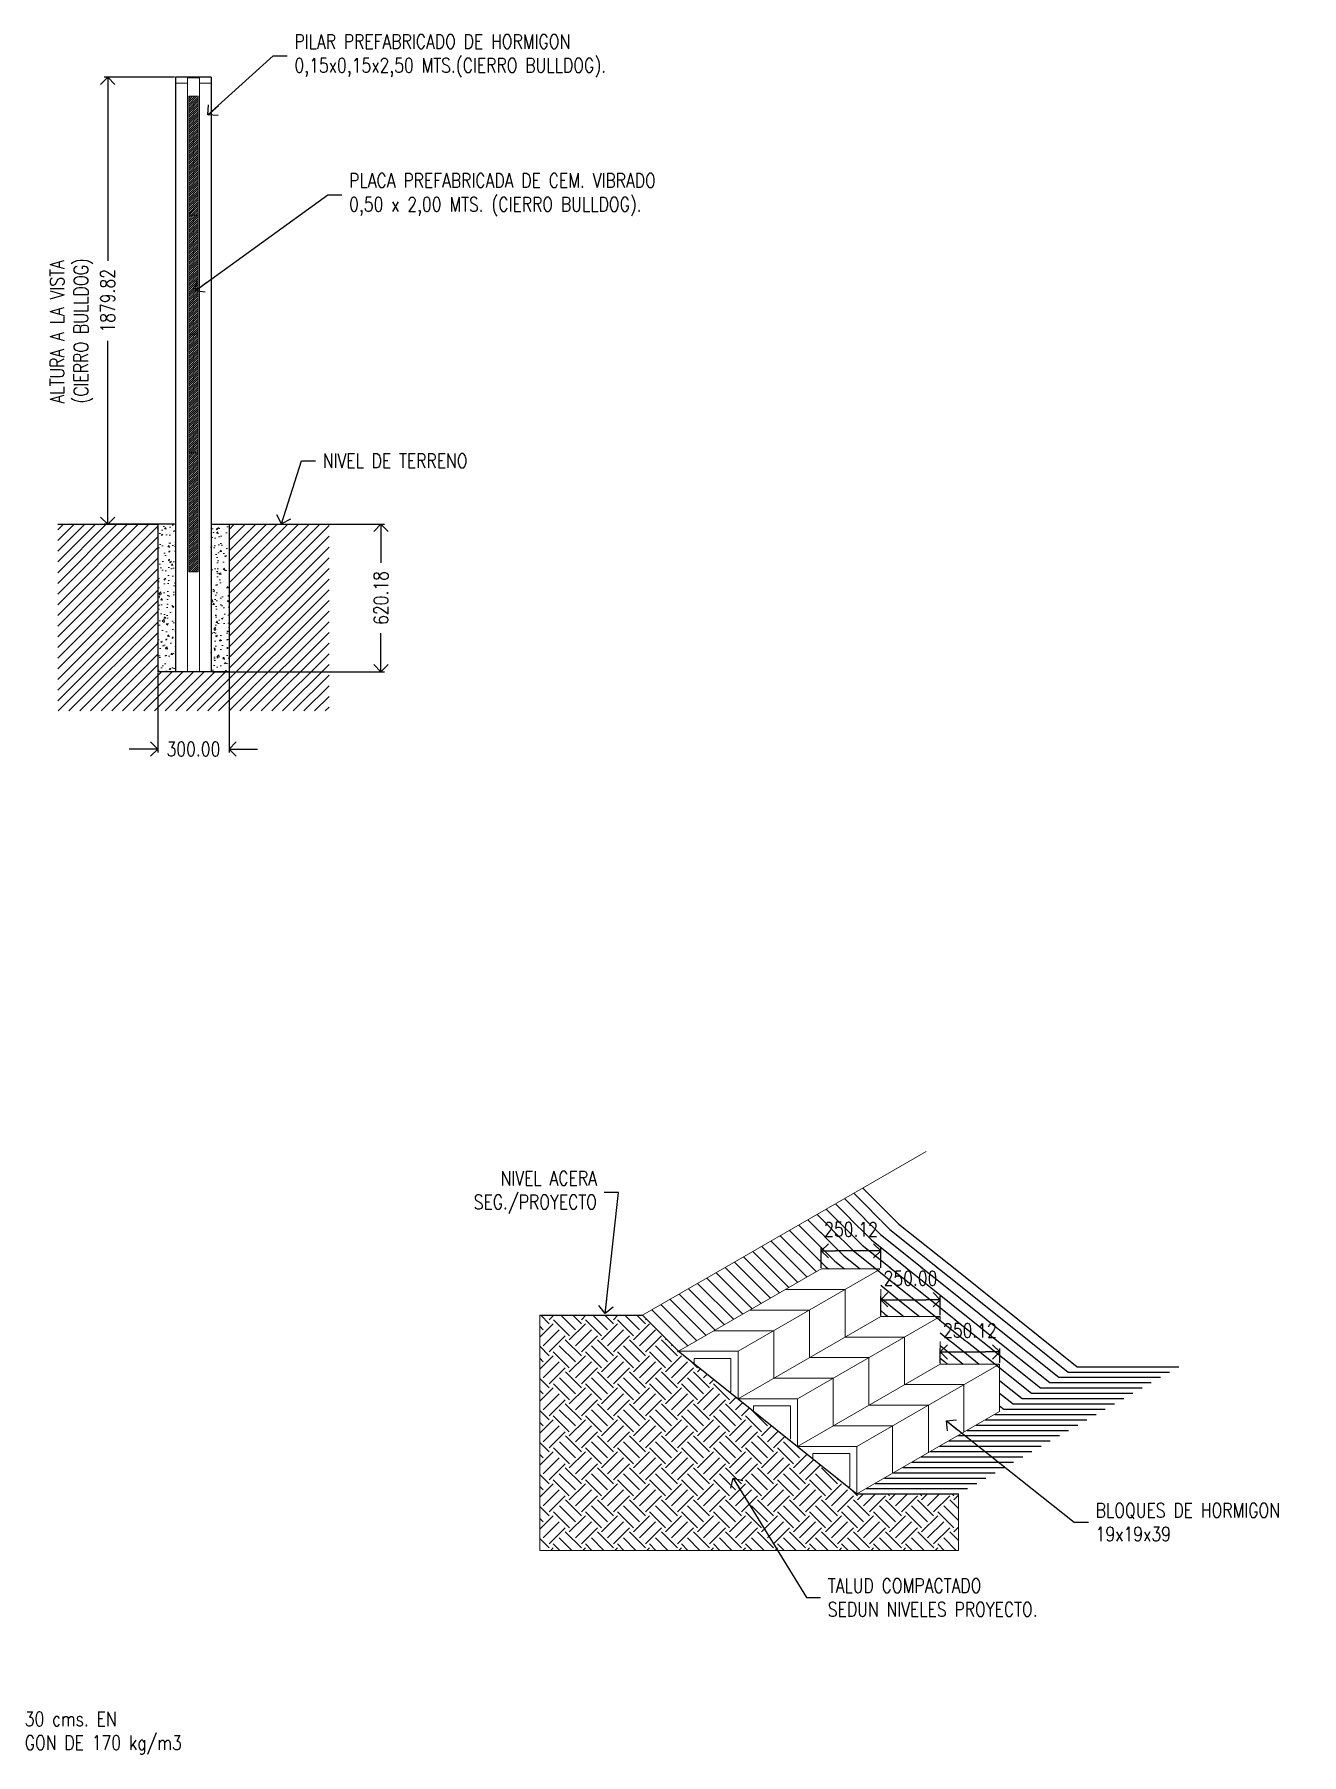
# Model space of a CAD drawing. Header units: metres. Extents: x -40 to 265, y 63 to 163.
# Drawn here: x 231.95 to 237.28, y 137.59 to 144.82 of the extents above; entities that cross this region are included whole.
import ezdxf

# ---------------------------------------------------------------- set-up
doc = ezdxf.new("R2010")
doc.units = ezdxf.units.M
doc.header["$LTSCALE"] = 5
doc.header["$MEASUREMENT"] = 0
doc.layers.get('0').update_dxf_attribs({"color": 30})
doc.layers.get('DEFPOINTS').update_dxf_attribs({"color": 210})
for name, color, linetype, lineweight in [('A-ANNO-DIMS', 3, 'Continuous', 18), ('A-ANNO-SYMB', 3, 'Continuous', 18), ('A-ANNO-TEXT', 3, 'Continuous', 18), ('A-DETL-MBND', 3, 'Continuous', 18), ('A-DETL-MCUT', 4, 'Continuous', 25), ('A-DETL-PATT', 8, 'Continuous', 18)]:
    doc.layers.add(name, color=color, linetype=linetype, lineweight=lineweight)
doc.styles.add('E-ROMANS', font='romans.shx', dxfattribs={"width": 0.8})
doc.dimstyles.new('E-0001_ARW_18', dxfattribs={"dimscale": 0.001, "dimtxt": 1.8, "dimasz": 1.8, "dimexe": 0.9, "dimexo": 0.6, "dimgap": 0.9, "dimtad": 0, "dimdec": 0, "dimlfac": 1000, "dimzin": 0, "dimdsep": 46, "dimtxsty": 'E-ROMANS', "dimblk": 'OPEN90', "dimcen": 0.9, "dimclrd": 256, "dimclre": 256, "dimclrt": 256, "dimadec": 0, "dimazin": 0, "dimtfac": 1, "dimtdec": 0, "dimtmove": 1, "dimatfit": 3, "dimldrblk": 'OPEN90', "dimfxl": 1, "dimtfill": 1, "dimtolj": 1, "dimtzin": 0, "dimarcsym": 0})
pattern_1 = [(45, (0, 0), (-0.00449012806, 0.00449012806), [])]

# ---------------------------------------------------------------- blocks, each defined once
blk = doc.blocks.new('_Open90')
at = {"color": 0, "linetype": 'ByBlock', "lineweight": -2}
for p, q in [((0, 0), (-1, 0)), ((-0.5, 0.5), (0, 0)), ((0, 0), (-0.5, -0.5))]:
    blk.add_line(p, q, dxfattribs=at)
blk = doc.blocks.new('*D3')
at = {"layer": 'A-ANNO-DIMS', "color": 1, "lineweight": -2, "transparency": 16777216}
for p, q in [((232.5387, 144.6434), (232.2433, 144.6434)), ((232.2583, 144.5834), (232.2583, 143.8718)), ((232.2583, 142.8236), (232.2583, 143.5352)), ((232.5387, 142.7636), (232.2433, 142.7636))]:
    blk.add_line(p, q, dxfattribs=at)
at = {"layer": 'DEFPOINTS', "color": 0, "transparency": 16777216}
for p in [(232.2583, 144.6434), (232.5437, 144.6434), (232.5437, 142.7636)]:
    blk.add_point(p, dxfattribs=at)
at = {"layer": 'A-ANNO-DIMS', "color": 1, "lineweight": -2, "transparency": 16777216, "xscale": 0.06, "yscale": 0.06, "zscale": 0.06}
for p, rotation in [((232.2583, 144.6434), 90), ((232.2583, 142.7636), 270)]:
    blk.add_blockref('_Open90', p, dxfattribs=dict(at, rotation=rotation))
at = {"layer": 'A-ANNO-DIMS', "color": 2, "transparency": 16777216, "insert": (232.2583, 143.7035), "char_height": 0.06, "attachment_point": 5, "rotation": 90, "style": 'E-ROMANS', "bg_fill": 3, "box_fill_scale": 1.25, "bg_fill_color": 256, "bg_fill_true_color": 13158600, "bg_fill_transparency": 0}
blk.add_mtext('\\A1;1879.82', dxfattribs=at)
blk = doc.blocks.new('*D5')
at = {"layer": 'A-ANNO-DIMS', "color": 1, "lineweight": -2, "transparency": 16777216}
for p, q in [((232.6987, 142.7636), (233.4221, 142.7636)), ((233.4071, 142.7036), (233.4071, 142.6012)), ((233.4071, 142.2034), (233.4071, 142.3058)), ((232.6987, 142.1434), (233.4221, 142.1434))]:
    blk.add_line(p, q, dxfattribs=at)
at = {"layer": 'DEFPOINTS', "color": 0, "transparency": 16777216}
for p in [(232.6937, 142.7636), (232.6937, 142.1434), (233.4071, 142.1434)]:
    blk.add_point(p, dxfattribs=at)
at = {"layer": 'A-ANNO-DIMS', "color": 1, "lineweight": -2, "transparency": 16777216, "xscale": 0.06, "yscale": 0.06, "zscale": 0.06}
for p, rotation in [((233.4071, 142.7636), 90), ((233.4071, 142.1434), 270)]:
    blk.add_blockref('_Open90', p, dxfattribs=dict(at, rotation=rotation))
at = {"layer": 'A-ANNO-DIMS', "color": 2, "transparency": 16777216, "insert": (233.4071, 142.4535), "char_height": 0.06, "attachment_point": 5, "rotation": 90, "style": 'E-ROMANS', "bg_fill": 3, "box_fill_scale": 1.25, "bg_fill_color": 256, "bg_fill_true_color": 13158600, "bg_fill_transparency": 0}
blk.add_mtext('\\A1;620.18', dxfattribs=at)
blk = doc.blocks.new('*D6')
at = {"layer": 'A-ANNO-DIMS', "color": 1, "lineweight": -2, "transparency": 16777216}
for p, q in [((232.4687, 142.1384), (232.4687, 141.8032)), ((232.7687, 142.1384), (232.7687, 141.8032)), ((232.4087, 141.8182), (232.3487, 141.8182)), ((232.4687, 141.8182), (232.4699, 141.8182)), ((232.7687, 141.8182), (232.7676, 141.8182)), ((232.8287, 141.8182), (232.8887, 141.8182))]:
    blk.add_line(p, q, dxfattribs=at)
at = {"layer": 'DEFPOINTS', "color": 0, "transparency": 16777216}
for p in [(232.4687, 142.1434), (232.7687, 142.1434)]:
    blk.add_point(p, dxfattribs=at)
at = {"layer": 'A-ANNO-DIMS', "color": 1, "lineweight": -2, "transparency": 16777216, "xscale": 0.06, "yscale": 0.06, "zscale": 0.06}
blk.add_blockref('_Open90', (232.4687, 141.8182), dxfattribs=at)
at = {"layer": 'A-ANNO-DIMS', "color": 1, "lineweight": -2, "transparency": 16777216, "xscale": 0.06, "yscale": 0.06, "zscale": 0.06, "rotation": 180}
blk.add_blockref('_Open90', (232.7687, 141.8182), dxfattribs=at)
at = {"layer": 'A-ANNO-DIMS', "color": 2, "transparency": 16777216, "insert": (232.6187, 141.8182), "char_height": 0.06, "attachment_point": 5, "style": 'E-ROMANS', "bg_fill": 3, "box_fill_scale": 1.25, "bg_fill_color": 256, "bg_fill_true_color": 13158600, "bg_fill_transparency": 0}
blk.add_mtext('\\A1;300.00', dxfattribs=at)
at = {"layer": 'DEFPOINTS', "color": 0, "transparency": 16777216}
blk.add_point((232.7687, 141.8182), dxfattribs=at)
blk = doc.blocks.new('*D11')
at = {"layer": 'A-ANNO-DIMS', "color": 1, "lineweight": -2, "transparency": 16777216}
for p, q in [((235.5092, 139.4371), (235.5092, 139.5173)), ((235.5692, 139.5023), (235.6992, 139.5023)), ((235.7592, 139.4371), (235.7592, 139.5173))]:
    blk.add_line(p, q, dxfattribs=at)
at = {"layer": 'DEFPOINTS', "color": 0, "transparency": 16777216}
for p in [(235.7592, 139.5023), (235.5092, 139.4321), (235.7592, 139.4321)]:
    blk.add_point(p, dxfattribs=at)
at = {"layer": 'A-ANNO-DIMS', "color": 2, "transparency": 16777216, "insert": (235.6342, 139.5923), "char_height": 0.06, "attachment_point": 5, "style": 'E-ROMANS', "bg_fill": 3, "box_fill_scale": 1.25, "bg_fill_color": 256, "bg_fill_true_color": 13158600, "bg_fill_transparency": 0}
blk.add_mtext('\\A1;250.00', dxfattribs=at)
at = {"layer": 'A-ANNO-DIMS', "color": 1, "lineweight": -2, "transparency": 16777216, "xscale": 0.06, "yscale": 0.06, "zscale": 0.06, "rotation": 180}
blk.add_blockref('_Open90', (235.5092, 139.5023), dxfattribs=at)
at = {"layer": 'A-ANNO-DIMS', "color": 1, "lineweight": -2, "transparency": 16777216, "xscale": 0.06, "yscale": 0.06, "zscale": 0.06}
blk.add_blockref('_Open90', (235.7592, 139.5023), dxfattribs=at)
blk = doc.blocks.new('*D12')
at = {"layer": 'A-ANNO-DIMS', "color": 1, "lineweight": -2, "transparency": 16777216}
for p, q in [((235.259, 139.637), (235.259, 139.7231)), ((235.4492, 139.7081), (235.319, 139.7081)), ((235.5092, 139.637), (235.5092, 139.7231))]:
    blk.add_line(p, q, dxfattribs=at)
at = {"layer": 'DEFPOINTS', "color": 0, "transparency": 16777216}
for p in [(235.259, 139.7081), (235.259, 139.632), (235.5092, 139.632)]:
    blk.add_point(p, dxfattribs=at)
at = {"layer": 'A-ANNO-DIMS', "color": 2, "transparency": 16777216, "insert": (235.3841, 139.7981), "char_height": 0.06, "attachment_point": 5, "style": 'E-ROMANS', "bg_fill": 3, "box_fill_scale": 1.25, "bg_fill_color": 256, "bg_fill_true_color": 13158600, "bg_fill_transparency": 0}
blk.add_mtext('\\A1;250.12', dxfattribs=at)
at = {"layer": 'A-ANNO-DIMS', "color": 1, "lineweight": -2, "transparency": 16777216, "xscale": 0.06, "yscale": 0.06, "zscale": 0.06, "rotation": 180}
blk.add_blockref('_Open90', (235.259, 139.7081), dxfattribs=at)
at = {"layer": 'A-ANNO-DIMS', "color": 1, "lineweight": -2, "transparency": 16777216, "xscale": 0.06, "yscale": 0.06, "zscale": 0.06}
blk.add_blockref('_Open90', (235.5092, 139.7081), dxfattribs=at)
blk = doc.blocks.new('*D13')
at = {"layer": 'A-ANNO-DIMS', "color": 1, "lineweight": -2, "transparency": 16777216}
for p, q in [((235.7593, 139.2371), (235.7593, 139.2979)), ((235.8193, 139.2829), (235.9494, 139.2829)), ((236.0094, 139.2371), (236.0094, 139.2979))]:
    blk.add_line(p, q, dxfattribs=at)
at = {"layer": 'DEFPOINTS', "color": 0, "transparency": 16777216}
for p in [(236.0094, 139.2829), (235.7593, 139.2321), (236.0094, 139.2321)]:
    blk.add_point(p, dxfattribs=at)
at = {"layer": 'A-ANNO-DIMS', "color": 2, "transparency": 16777216, "insert": (235.8843, 139.3729), "char_height": 0.06, "attachment_point": 5, "style": 'E-ROMANS', "bg_fill": 3, "box_fill_scale": 1.25, "bg_fill_color": 256, "bg_fill_true_color": 13158600, "bg_fill_transparency": 0}
blk.add_mtext('\\A1;250.12', dxfattribs=at)
at = {"layer": 'A-ANNO-DIMS', "color": 1, "lineweight": -2, "transparency": 16777216, "xscale": 0.06, "yscale": 0.06, "zscale": 0.06, "rotation": 180}
blk.add_blockref('_Open90', (235.7593, 139.2829), dxfattribs=at)
at = {"layer": 'A-ANNO-DIMS', "color": 1, "lineweight": -2, "transparency": 16777216, "xscale": 0.06, "yscale": 0.06, "zscale": 0.06}
blk.add_blockref('_Open90', (236.0094, 139.2829), dxfattribs=at)

msp = doc.modelspace()

# ---------------------------------------------------------------- hatches: boundary and pattern name
at = {"layer": 'A-DETL-PATT'}
h = msp.add_hatch(dxfattribs=at)
h.set_pattern_fill('ANSI31', color=256, scale=0.002, style=0)
h.set_pattern_definition(pattern_1)
h.paths.add_polyline_path([(232.638721, 144.563571), (232.598721, 144.563571), (232.598721, 144.063571), (232.638721, 144.063571)])
h = msp.add_hatch(dxfattribs=at)
h.set_pattern_fill('ANSI31', color=256, scale=0.002, style=0)
h.set_pattern_definition(pattern_1)
h.paths.add_polyline_path([(232.638721, 144.063571), (232.598721, 144.063571), (232.598721, 143.563571), (232.638721, 143.563571)])
h.paths.add_polyline_path([(232.638721, 143.563571), (232.598721, 143.563571), (232.598721, 143.063571), (232.638721, 143.063571)])
h = msp.add_hatch(dxfattribs=at)
h.set_pattern_fill('ANSI31', color=256, scale=0.002, style=0)
h.set_pattern_definition(pattern_1)
h.paths.add_polyline_path([(232.598721, 142.563571), (232.638721, 142.563571), (232.638721, 143.063571), (232.598721, 143.063571)])
h = msp.add_hatch(dxfattribs=at)
h.set_pattern_fill('ANSI31', color=256, scale=0.01, style=0)
h.set_pattern_definition([(45, (0, 0), (-0.0224506403, 0.0224506403), [])])
h.paths.add_polyline_path([(232.768721, 142.143387), (232.468721, 142.143387), (232.468721, 142.763571), (232.04839, 142.763571), (232.04839, 141.978463), (233.189052, 141.978463), (233.189052, 142.763571), (232.768721, 142.763571)])
h = msp.add_hatch(dxfattribs=at)
h.set_pattern_fill('AR-CONC', color=256, scale=0.0004, style=0)
h.set_pattern_definition([(50, (0, 0), (0.072873868, -0.006375634), [0.00762, -0.08382]), (355, (0, 0), (-0.01409713, 0.076422657), [0.006096, -0.067056]), (100.451, (0.00607, -0.00053), (0.058777, 0.070046675), [0.006476, -0.071236]), (46.1842, (0, 0.02032), (0.108431616, -0.01681693), [0.01143, -0.12573]), (96.6356, (0.00904, 0.01892), (0.094961694, 0.098970222), [0.009714, -0.106854]), (351.184, (0, 0.02032), (0.094961842, 0.098970047), [0.009144, -0.100584]), (21, (0.01016, 0.01524), (0.060645952, -0.040906207), [0.00762, -0.08382]), (326, (0.01016, 0.01524), (0.024720811, 0.073675186), [0.006096, -0.067056]), (71.4514, (0.015214, 0.01183), (0.085366596, 0.032769143), [0.006476, -0.071236]), (37.5, (0, 0), (0.0012354413, 0.0338220155), [0, -0.0662432, 0, -0.068072, 0, -0.06731]), (7.5, (0, 0), (0.026727865, 0.04007223), [0, -0.0388112, 0, -0.0647192, 0, -0.025654]), (327.5, (-0.022657, 0), (0.054236238, -0.0022914976), [0, -0.0254, 0, -0.079248, 0, -0.105156]), (317.5, (-0.032817, 0), (0.0592516726, 0.010170596), [0, -0.03302, 0, -0.0526288, 0, -0.074676])])
h.paths.add_polyline_path([(232.543721, 142.763571), (232.468721, 142.763571), (232.468721, 142.143387), (232.543721, 142.143387)])
h.paths.add_polyline_path([(232.768721, 142.763571), (232.693721, 142.763571), (232.693721, 142.143387), (232.768721, 142.143387)])

# ---------------------------------------------------------------- linework, layer by layer
at = {"layer": 'A-DETL-MBND'}
for p, q in [((232.543721, 144.618387), (232.593721, 144.618387)), ((232.593721, 144.640861), (232.593721, 142.143387)), ((232.593721, 144.640861), (232.643721, 144.640861)), ((232.643721, 144.640861), (232.643721, 142.143387)), ((232.643721, 144.618387), (232.693721, 144.618387)), ((232.468721, 142.763571), (232.543721, 142.763571)), ((232.768721, 142.763571), (232.693721, 142.763571)), ((235.107524, 139.783518), (235.700619, 140.125942)), ((234.507524, 139.437108), (235.107524, 139.783518)), ((234.659035, 139.285598), (235.259035, 139.632008)), ((234.909035, 139.285598), (235.509035, 139.632008)), ((235.259035, 139.632008), (235.509151, 139.632008)), ((235.509151, 139.632008), (235.509151, 139.432075)), ((235.109035, 139.545405), (235.359151, 139.545405)), ((235.359151, 139.545405), (235.359151, 139.345472)), ((234.075837, 138.448249), (234.075837, 139.437108)), ((234.909035, 139.085598), (235.509151, 139.432075)), ((234.959035, 139.458803), (235.209151, 139.458803)), ((235.159035, 139.085598), (235.759151, 139.432075)), ((235.209267, 139.458803), (235.209267, 139.25887)), ((235.509151, 139.432075), (235.759267, 139.432075)), ((235.759267, 139.432075), (235.759267, 139.232142)), ((234.809035, 139.3722), (235.059151, 139.3722)), ((235.059151, 139.3722), (235.059151, 139.172267)), ((235.359151, 139.345472), (235.609267, 139.345472)), ((235.609267, 139.345472), (235.609267, 139.145539)), ((234.724035, 139.255598), (234.724035, 139.233598)), ((235.159035, 138.885598), (235.759267, 139.232142)), ((235.209151, 139.25887), (235.459267, 139.25887)), ((235.409035, 138.885598), (236.009267, 139.232142)), ((235.459382, 139.25887), (235.459382, 139.058937)), ((235.759267, 139.232142), (236.009382, 139.232142)), ((236.009382, 139.232142), (236.009382, 139.032209)), ((235.059151, 139.172267), (235.309267, 139.172267)), ((235.309267, 139.172267), (235.309267, 138.972334)), ((235.609267, 139.145539), (235.859382, 139.145539)), ((235.859382, 139.145539), (235.859382, 138.945606)), ((234.974035, 139.055598), (234.974035, 139.033598)), ((235.459267, 139.058937), (235.709382, 139.058937)), ((235.709498, 139.058937), (235.709498, 138.859004)), ((235.409035, 138.685598), (236.009382, 139.032209)), ((235.309267, 138.972334), (235.559382, 138.972334)), ((235.559382, 138.972334), (235.559382, 138.772401)), ((235.224035, 138.855598), (235.224035, 138.833598)), ((235.835786, 138.685598), (235.835786, 138.448249)), ((235.835786, 138.448249), (234.075837, 138.448249))]:
    msp.add_line(p, q, dxfattribs=at)
for points in [[(232.598721, 144.563571), (232.638721, 144.563571), (232.638721, 144.063571), (232.598721, 144.063571)], [(232.598721, 144.063571), (232.638721, 144.063571), (232.638721, 143.563571), (232.598721, 143.563571)], [(232.598721, 143.563571), (232.638721, 143.563571), (232.638721, 143.063571), (232.598721, 143.063571)], [(232.598721, 143.063571), (232.638721, 143.063571), (232.638721, 142.563571), (232.598721, 142.563571)]]:
    msp.add_lwpolyline(points, close=True, dxfattribs=at)
for points in [[(234.659035, 139.285598), (234.909035, 139.285598), (234.909035, 139.085598)], [(234.724035, 139.255598), (234.879035, 139.255598), (234.879035, 139.115598), (234.871535, 139.115598)], [(234.909035, 139.085598), (235.159035, 139.085598), (235.159035, 138.885598)], [(234.974035, 139.055598), (235.129035, 139.055598), (235.129035, 138.915598)], [(235.159035, 138.885598), (235.409035, 138.885598), (235.409035, 138.685598)], [(235.224035, 138.855598), (235.379035, 138.855598), (235.379035, 138.715598), (235.371535, 138.715598)]]:
    msp.add_lwpolyline(points, dxfattribs=at)
at = {"layer": 'A-DETL-MCUT'}
for p, q in [((232.543721, 144.643387), (232.543721, 142.143387)), ((232.693721, 144.643387), (232.543721, 144.643387)), ((232.693721, 144.643387), (232.693721, 142.143387)), ((232.04839, 142.763571), (232.468721, 142.763571)), ((232.468721, 142.763571), (232.468721, 142.143387)), ((232.768721, 142.763571), (232.768721, 142.143387)), ((232.768721, 142.763571), (233.189052, 142.763571)), ((232.768721, 142.143387), (232.468721, 142.143387)), ((234.97099, 139.70469), (235.122501, 139.55318)), ((235.009612, 139.726989), (235.161123, 139.575478)), ((235.048235, 139.749287), (235.199745, 139.597777)), ((234.855124, 139.637795), (235.006634, 139.486284)), ((234.893746, 139.660093), (235.045256, 139.508583)), ((234.932368, 139.682392), (235.083879, 139.530881)), ((234.739257, 139.570899), (234.890768, 139.419389)), ((234.777879, 139.593198), (234.92939, 139.441687)), ((234.816502, 139.615496), (234.968012, 139.463986)), ((234.584769, 139.481705), (234.736279, 139.330195)), ((234.623391, 139.504004), (234.774901, 139.352493)), ((234.662013, 139.526302), (234.813523, 139.374792)), ((234.700635, 139.548601), (234.852146, 139.39709)), ((234.075837, 139.437108), (234.507524, 139.437108)), ((234.507524, 139.437108), (234.659035, 139.285598)), ((234.546146, 139.459407), (234.697657, 139.307896)), ((236.085967, 139.420762), (236.335967, 139.220762)), ((234.659035, 139.285598), (234.909035, 139.085598)), ((236.297345, 139.198464), (236.724096, 139.198464)), ((236.335967, 139.220762), (236.762718, 139.220762)), ((236.009382, 139.162852), (236.104234, 139.086971)), ((236.181478, 139.131568), (236.608229, 139.131568)), ((236.2201, 139.153867), (236.646851, 139.153867)), ((236.258722, 139.176165), (236.685474, 139.176165)), ((234.909035, 139.085598), (235.159035, 138.885598)), ((236.009382, 139.109656), (236.065612, 139.064672)), ((236.009382, 139.056459), (236.026989, 139.042374)), ((236.065612, 139.064672), (236.492363, 139.064672)), ((236.104234, 139.086971), (236.530985, 139.086971)), ((236.142856, 139.10927), (236.569607, 139.10927)), ((235.911123, 138.975478), (236.337874, 138.975478)), ((235.949745, 138.997777), (236.376496, 138.997777)), ((235.988367, 139.020075), (236.415118, 139.020075)), ((236.026989, 139.042374), (236.453741, 139.042374)), ((235.795256, 138.908583), (236.222008, 138.908583)), ((235.833879, 138.930881), (236.26063, 138.930881)), ((235.872501, 138.95318), (236.299252, 138.95318)), ((235.159035, 138.885598), (235.409035, 138.685598)), ((235.67939, 138.841687), (236.106141, 138.841687)), ((235.718012, 138.863986), (236.144763, 138.863986)), ((235.756634, 138.886284), (236.183385, 138.886284)), ((235.563523, 138.774792), (235.990275, 138.774792)), ((235.602146, 138.79709), (236.028897, 138.79709)), ((235.640768, 138.819389), (236.067519, 138.819389)), ((235.409035, 138.685598), (235.835786, 138.685598)), ((235.447657, 138.707896), (235.874408, 138.707896)), ((235.486279, 138.730195), (235.91303, 138.730195)), ((235.524901, 138.752493), (235.951652, 138.752493))]:
    msp.add_line(p, q, dxfattribs=at)

# ---------------------------------------------------------------- texts
at = {"layer": 'A-ANNO-TEXT', "char_height": 0.06, "style": 'E-ROMANS'}
for s, insert, attachment_point in [('PILAR PREFABRICADO DE HORMIGON\\P0,15x0,15x2,50 MTS.(CIERRO BULLDOG).', (233.043387, 144.733853), 4), ('PLACA PREFABRICADA DE CEM. VIBRADO\\P0,50 x 2,00 MTS. (CIERRO BULLDOG).', (233.273369, 144.149578), 4), ('NIVEL DE TERRENO', (233.162556, 143.030641), 4), ('NIVEL ACERA\\PSEG./PROYECTO', (234.315698, 139.953428), 6), ('BLOQUES DE HORMIGON\\P19x19x39', (236.412916, 138.567007), 4), ('TALUD COMPACTADO\\PSEDUN NIVELES PROYECTO.', (235.286533, 138.250223), 4), ('EMPOTRAMIENTO 30 cms. EN\\PPOLLO DE HORMIGON DE 170 kg/m3', (231.357847, 137.679479), 4)]:
    msp.add_mtext(s, dxfattribs=dict(at, insert=insert, attachment_point=attachment_point))

# ---------------------------------------------------------------- leaders
at = {"layer": 'A-ANNO-SYMB', "annotation_type": 0, "has_hookline": 1}
for points, hookline_direction, text_width in [([(232.679677, 144.485025), (232.953387, 144.733853), (233.013387, 144.733853)], 0, 1.462857), ([(232.626141, 143.746011), (233.183369, 144.149578), (233.243369, 144.149578)], 0, 1.462857), ([(232.988897, 142.765907), (233.072556, 143.030641), (233.132556, 143.030641)], 0, 0.683429), ([(230.252883, 139.421158), (230.461137, 140.263285), (230.521137, 140.263285)], 0, 1.529143), ([(234.350327, 139.444853), (234.405698, 139.953428), (234.345698, 139.953428)], 1, 0.562286), ([(235.785459, 138.992646), (236.322916, 138.567007), (236.382916, 138.567007)], 0, 0.866286), ([(234.888604, 138.751762), (235.196533, 138.250223), (235.256533, 138.250223)], 0, 0.987429), ([(230.926372, 138.192522), (231.267847, 137.679479), (231.327847, 137.679479)], 0, 1.387429)]:
    msp.add_leader(points, dimstyle='E-0001_ARW_18', override={"dimscale": 1, "dimtxt": 0.06, "dimasz": 0.06, "dimexe": 0.015, "dimexo": 0.005, "dimgap": 0.03, "dimtad": 0, "dimdec": 2, "dimzin": 1, "dimtxsty": 'E-ROMANS', "dimcen": 6, "dimclrd": 1, "dimclre": 1, "dimclrt": 2, "dimtdec": 2}, dxfattribs=dict(at, hookline_direction=hookline_direction, text_width=text_width))

# ---------------------------------------------------------------- next in the draw order: dimensions: what is measured, and where the dimension line sits
at = {"layer": 'A-ANNO-DIMS'}
for base, p1, p2, picture, middle in [((232.258265, 144.643387), (232.543721, 142.763571), (232.543721, 144.643387), '*D3', (232.258265, 143.703479)), ((233.407139, 142.143387), (232.693721, 142.763571), (232.693721, 142.143387), '*D5', (233.407139, 142.453479))]:
    dim = msp.add_linear_dim(base=base, p1=p1, p2=p2, angle=90, dimstyle='E-0001_ARW_18', override={"dimscale": 1, "dimtxt": 0.06, "dimasz": 0.06, "dimexe": 0.015, "dimexo": 0.005, "dimgap": 0.03, "dimtad": 0, "dimdec": 2, "dimzin": 1, "dimtxsty": 'E-ROMANS', "dimcen": 6, "dimclrd": 1, "dimclre": 1, "dimclrt": 2, "dimtdec": 2, "dimtmove": 2}, dxfattribs=at)
    dim.commit()
    dim.dimension.update_dxf_attribs({"geometry": picture, "text_midpoint": middle})
dim = msp.add_aligned_dim(p1=(235.509151, 139.432075), p2=(235.759151, 139.432075), distance=0.070273, dimstyle='E-0001_ARW_18', override={"dimscale": 1, "dimtxt": 0.06, "dimasz": 0.06, "dimexe": 0.015, "dimexo": 0.005, "dimgap": 0.03, "dimtad": 0, "dimdec": 2, "dimzin": 1, "dimtxsty": 'E-ROMANS', "dimcen": 6, "dimclrd": 1, "dimclre": 1, "dimclrt": 2, "dimtdec": 2, "dimtmove": 2}, dxfattribs=at)
dim.commit()
dim.dimension.update_dxf_attribs({"geometry": '*D11', "text_midpoint": (235.634151, 139.592347)})

# ---------------------------------------------------------------- next in the draw order: linework, layer by layer
at = {"layer": 'A-DETL-MCUT'}
for p, q in [((235.585967, 139.820762), (235.835967, 139.620762)), ((235.509151, 139.563037), (235.604234, 139.486971)), ((235.509151, 139.509841), (235.565612, 139.464672)), ((235.604234, 139.486971), (235.672854, 139.432075)), ((235.509151, 139.456645), (235.526989, 139.442374)), ((235.526989, 139.442374), (235.539863, 139.432075)), ((235.565612, 139.464672), (235.606359, 139.432075))]:
    msp.add_line(p, q, dxfattribs=at)

# ---------------------------------------------------------------- next in the draw order: texts
at = {"layer": 'A-ANNO-TEXT', "insert": (232.105518, 143.271875), "char_height": 0.06, "attachment_point": 4, "rotation": 90, "style": 'E-ROMANS'}
msp.add_mtext('ALTURA A LA VISTA\\P(CIERRO BULLDOG)', dxfattribs=at)

# ---------------------------------------------------------------- next in the draw order: dimensions: what is measured, and where the dimension line sits
at = {"layer": 'A-ANNO-DIMS'}
for base, p1, p2, picture, middle in [((232.768721, 141.818192), (232.468721, 142.143387), (232.768721, 142.143387), '*D6', (232.618721, 141.818192)), ((235.259035, 139.708096), (235.509151, 139.632008), (235.259035, 139.632008), '*D12', (235.384093, 139.798096)), ((236.0093825, 139.2828822), (235.7592666, 139.2321417), (236.0093825, 139.2321417), '*D13', (235.8843245, 139.3728822))]:
    dim = msp.add_linear_dim(base=base, p1=p1, p2=p2, dimstyle='E-0001_ARW_18', override={"dimscale": 1, "dimtxt": 0.06, "dimasz": 0.06, "dimexe": 0.015, "dimexo": 0.005, "dimgap": 0.03, "dimtad": 0, "dimdec": 2, "dimzin": 1, "dimtxsty": 'E-ROMANS', "dimcen": 6, "dimclrd": 1, "dimclre": 1, "dimclrt": 2, "dimtdec": 2, "dimtmove": 2}, dxfattribs=at)
    dim.commit()
    dim.dimension.update_dxf_attribs({"geometry": picture, "text_midpoint": middle})

# ---------------------------------------------------------------- next in the draw order: hatches: boundary and pattern name
at = {"layer": 'A-DETL-PATT'}
h = msp.add_hatch(dxfattribs=at)
h.set_pattern_fill('EARTH', color=256, scale=0.015, angle=45, style=0)
h.set_pattern_definition([(45, (0, 0), (0, 0.134703842), [0.09525, -0.09525]), (45, (-0.02526, 0.02526), (0, 0.134703842), [0.09525, -0.09525]), (45, (-0.05051, 0.05051), (0, 0.134703842), [0.09525, -0.09525]), (135, (-0.05051, 0.06735), (-0.134703842, 0), [0.09525, -0.09525]), (135, (-0.02526, 0.09261), (-0.134703842, 0), [0.09525, -0.09525]), (135, (7e-18, 0.11787), (-0.134703842, 0), [0.09525, -0.09525])])
h.paths.add_polyline_path([(234.075837, 138.448249), (235.835786, 138.448249), (235.835786, 138.685598), (235.409035, 138.685598), (235.159035, 138.885598), (234.909035, 139.085598), (234.659035, 139.285598), (234.507524, 139.437108), (234.075837, 139.437108)])

# ---------------------------------------------------------------- next in the draw order: linework, layer by layer
at = {"layer": 'A-DETL-MCUT'}
for p, q in [((235.357212, 139.927676), (235.508722, 139.776165)), ((235.395834, 139.949974), (235.547345, 139.798464)), ((235.434456, 139.972273), (235.585967, 139.820762)), ((235.241345, 139.86078), (235.392856, 139.70927)), ((235.279968, 139.883078), (235.431478, 139.731568)), ((235.31859, 139.905377), (235.4701, 139.753867)), ((235.086857, 139.771586), (235.238367, 139.620075)), ((235.125479, 139.793884), (235.276989, 139.642374)), ((235.164101, 139.816183), (235.315612, 139.664672)), ((235.202723, 139.838481), (235.354234, 139.686971)), ((235.508722, 139.776165), (235.758722, 139.576165)), ((235.547345, 139.798464), (235.797345, 139.598464)), ((235.392856, 139.70927), (235.642856, 139.50927)), ((235.431478, 139.731568), (235.681478, 139.531568)), ((235.4701, 139.753867), (235.7201, 139.553867)), ((235.276989, 139.642374), (235.289947, 139.632008)), ((235.315612, 139.664672), (235.356442, 139.632008)), ((235.354234, 139.686971), (235.422938, 139.632008)), ((235.7201, 139.553867), (235.9701, 139.353867)), ((235.758722, 139.576165), (236.008722, 139.376165)), ((235.797345, 139.598464), (236.047345, 139.398464)), ((235.835967, 139.620762), (236.085967, 139.420762)), ((235.642856, 139.50927), (235.892856, 139.30927)), ((235.681478, 139.531568), (235.931478, 139.331568)), ((235.759267, 139.362945), (235.854234, 139.286971)), ((235.9701, 139.353867), (236.2201, 139.153867)), ((236.008722, 139.376165), (236.258722, 139.176165)), ((236.047345, 139.398464), (236.297345, 139.198464)), ((235.759267, 139.309748), (235.815612, 139.264672)), ((235.815612, 139.264672), (235.856275, 139.232142)), ((235.854234, 139.286971), (235.92277, 139.232142)), ((235.892856, 139.30927), (236.142856, 139.10927)), ((235.931478, 139.331568), (236.181478, 139.131568)), ((235.759267, 139.256552), (235.776989, 139.242374)), ((235.776989, 139.242374), (235.78978, 139.232142))]:
    msp.add_line(p, q, dxfattribs=at)

doc.saveas('drawing.dxf')
